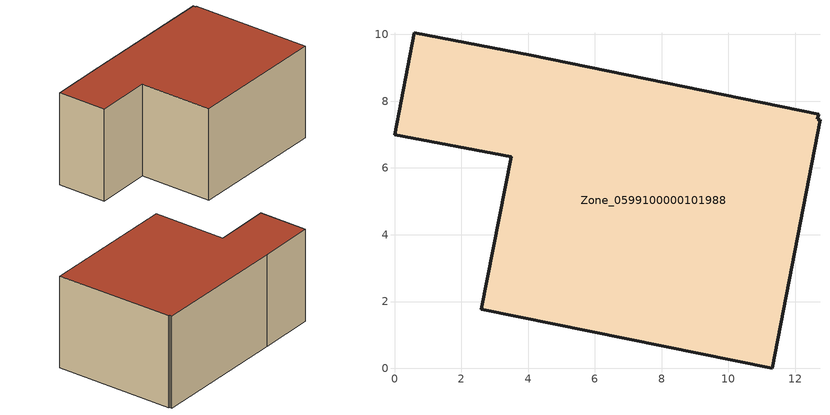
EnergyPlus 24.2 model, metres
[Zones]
Zone_0599100000101988
 floor ground (C_G): 0.59,10.05 4.09,9.37 12.7,7.61 12.67,7.46 12.74,7.45 11.31,0 2.6,1.77 3.49,6.33 0,7 z0
 wall outside (C_F): 4.09,9.37 0.59,10.05 0,7 3.49,6.33 2.6,1.77 11.31,0 12.74,7.45 12.67,7.46 12.7,7.61 4.09,9.37 z0:5.88
 roof outside (C_R): 11.31,0 12.74,7.45 12.67,7.46 12.7,7.61 4.09,9.37 0.59,10.05 0,7 3.49,6.33 2.6,1.77 z5.88
[BUILDING]
Pand.0599100000101988: North Axis=0; Terrain=City; Loads Convergence Tolerance Value=0.04; Temperature Convergence Tolerance Value=0.4; Solar Distribution=FullExterior; Maximum Number of Warmup Days=25; Minimum Number of Warmup Days=1
[Site:Location]
Rotterdam.The.Hague.AP_ZH_NLD Design_Conditions: Latitude=51.96; Longitude=4.45; Time Zone=1; Elevation=-4.5
[SITE:GROUNDTEMPERATURE:BUILDINGSURFACE]
18, 18, 18, 18, 18, 18, 18, 18, 18, 18, 18, 18
[MATERIAL] Thermal Absorptance=0.9; Solar Absorptance=0.7; Visible Absorptance=0.7
Name | Roughness | Thickness | Conductivity | Density | Specific Heat
G.TI.1946-1964 | MediumSmooth | 0.15 | 1 | 540 | 1210
F.TI.1946-1964 | Rough | 0.3 | 0.857143 | 1920 | 840
R.TI.1946-1964 | MediumRough | 0.2 | 0.277778 | 1500 | 1000
[CONSTRUCTION]
C_G: G.TI.1946-1964
C_F: F.TI.1946-1964
C_R: R.TI.1946-1964
[ZONE]
Zone_0599100000101988: Type=1; Multiplier=1; Ceiling Height=Autocalculate; Volume=Autocalculate; Floor Area=autocalculate; Part of Total Floor Area=Yes
[ZONEINFILTRATION:DESIGNFLOWRATE]
Infil_Zone_0599100000101988: Zone or ZoneList or Space or SpaceList=Zone_0599100000101988; Schedule=AlwaysOn; Design Flow Rate Calculation Method=Flow/Area; Flow Rate per Floor Area=0.003; Constant Term Coefficient=1; Temperature Term Coefficient=0; Velocity Term Coefficient=0; Velocity Squared Term Coefficient=0
[HVACTEMPLATE:ZONE:IDEALLOADSAIRSYSTEM]
Zone_0599100000101988: Maximum Heating Supply Air Temperature=50; Minimum Cooling Supply Air Temperature=13; Maximum Heating Supply Air Humidity Ratio=0.0156; Minimum Cooling Supply Air Humidity Ratio=0.0077; Heating Limit=NoLimit; Cooling Limit=NoLimit; Dehumidification Control Type=ConstantSensibleHeatRatio; Cooling Sensible Heat Ratio=0.7; Dehumidification Setpoint=60; Humidification Control Type=None; Humidification Setpoint=30; Outdoor Air Method=None; Outdoor Air Flow Rate per Person=0.00944; Outdoor Air Flow Rate per Zone Floor Area=0; Outdoor Air Flow Rate per Zone=0; Demand Controlled Ventilation Type=None; Outdoor Air Economizer Type=NoEconomizer; Heat Recovery Type=None; Sensible Heat Recovery Effectiveness=0.7; Latent Heat Recovery Effectiveness=0.65
[ZONECONTROL:THERMOSTAT]
ThermostatControl_Zone_0599100000101988: Zone or ZoneList=Zone_0599100000101988; Control Type Schedule=DualSetpointControlType; Control 1=Thermostat_Zone_0599100000101988; Temperature Difference Between Cutout And Setpoint=0
[THERMOSTATSETPOINT:DUALSETPOINT]
Thermostat_Zone_0599100000101988: Heating Setpoint Temperature Schedule=HeatingSetpoint_Zone_0599100000101988; Cooling Setpoint Temperature Schedule=CoolingSetpoint_Zone_0599100000101988
[SCHEDULE:COMPACT]
HeatingSetpoint_Zone_0599100000101988: Through: 12/31, For: AllDays, Until: 24:00, 21
CoolingSetpoint_Zone_0599100000101988: Through: 12/31, For: AllDays, Until: 24:00, 24
DualSetpointControlType: Through: 12/31, For: AllDays, Until: 24:00, 4
AlwaysOn: Through: 12/31, For: AllDays, Until: 24:00, 1
